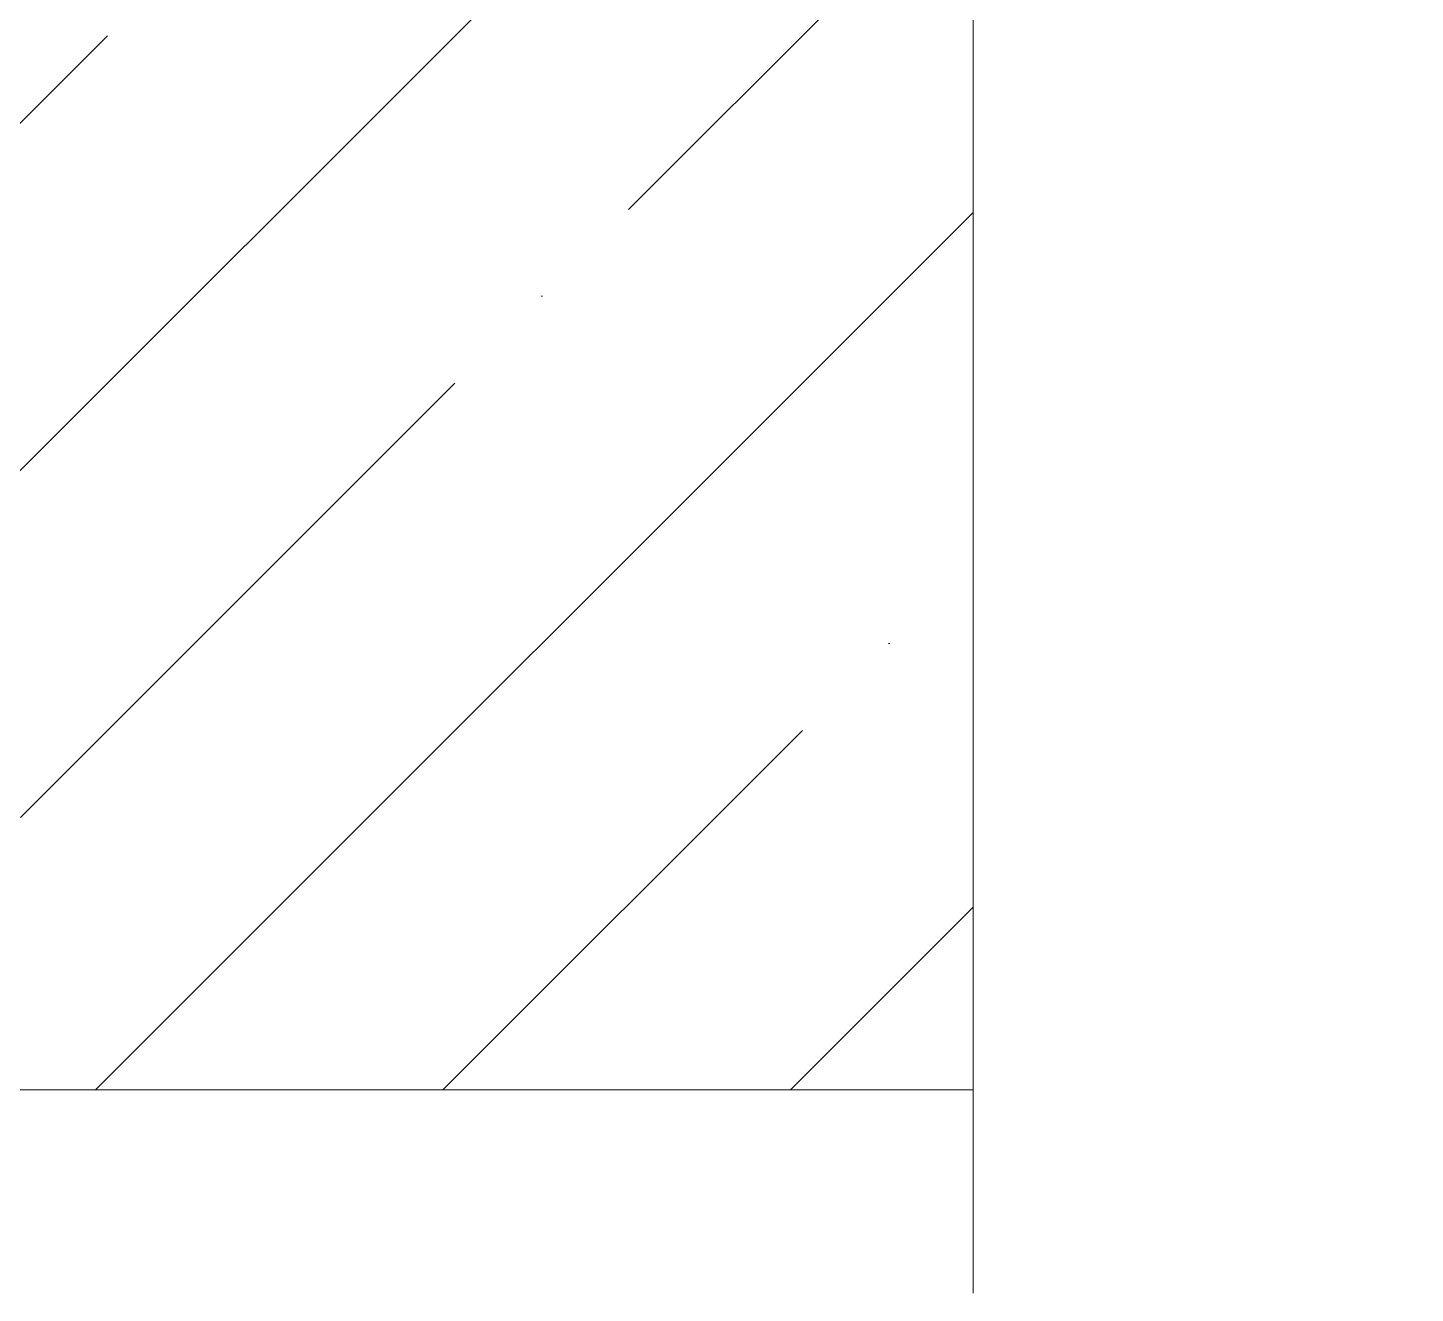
# Model space of a CAD drawing. Header units: millimetres. Extents: x -477324 to 554022, y -132142 to 283081.
# Drawn here: x -463982 to -463276, y 54782 to 55426 of the extents above; entities that cross this region are included whole.
import ezdxf

# ---------------------------------------------------------------- set-up
doc = ezdxf.new("R2010")
doc.units = ezdxf.units.MM
doc.layers.add('АР_Плита', color=220, linetype='Continuous')
doc.layers.add('АР_Тонкие', color=250, linetype='Continuous', lineweight=0)
doc.layers.add('АР_Штриховка', color=252, linetype='Continuous', lineweight=0)

# ---------------------------------------------------------------- blocks, each defined once
blk = doc.blocks.new('*U35')
at = {"color": 8}
blk.add_lwpolyline([(0, -6.6991), (0, 1.5016), (2.25, 2.0016), (-2.25, 2.5016), (0, 3.0016), (0, 14.0929)], dxfattribs=at)

msp = doc.modelspace()

# ---------------------------------------------------------------- hatches: boundary and pattern name
at = {"layer": 'АР_Штриховка', "ltscale": 100, "true_color": 0x000000}
h = msp.add_hatch(dxfattribs=at)
h.set_pattern_fill('ANSI35', color=18, scale=1000, style=0)
h.set_pattern_definition([(45, (-5148656.87, 788381.7), (-176.776695, 176.776695), []), (45, (-5148480.1, 788381.7), (-176.776695, 176.776695), [312.5, -62.5, 0, -62.5])])
h.paths.add_polyline_path([(-463501.3, 55885.09), (-470326.71, 55885.09), (-470326.71, 54885.09), (-463501.3, 54885.09)])

# ---------------------------------------------------------------- linework, layer by layer
at = {"layer": 'АР_Плита', "color": 18, "lineweight": 5, "ltscale": 100, "true_color": 0x000000}
msp.add_lwpolyline([(-470326.71, 55885.09), (-463501.3, 55885.09), (-463501.3, 54885.09), (-470326.71, 54885.09)], close=True, dxfattribs=at)

# ---------------------------------------------------------------- block references
at = {"layer": 'АР_Тонкие', "xscale": 100, "yscale": 100, "zscale": 100}
msp.add_blockref('*U35', (-463501.3, 55451.48), dxfattribs=at)

doc.saveas('drawing.dxf')
